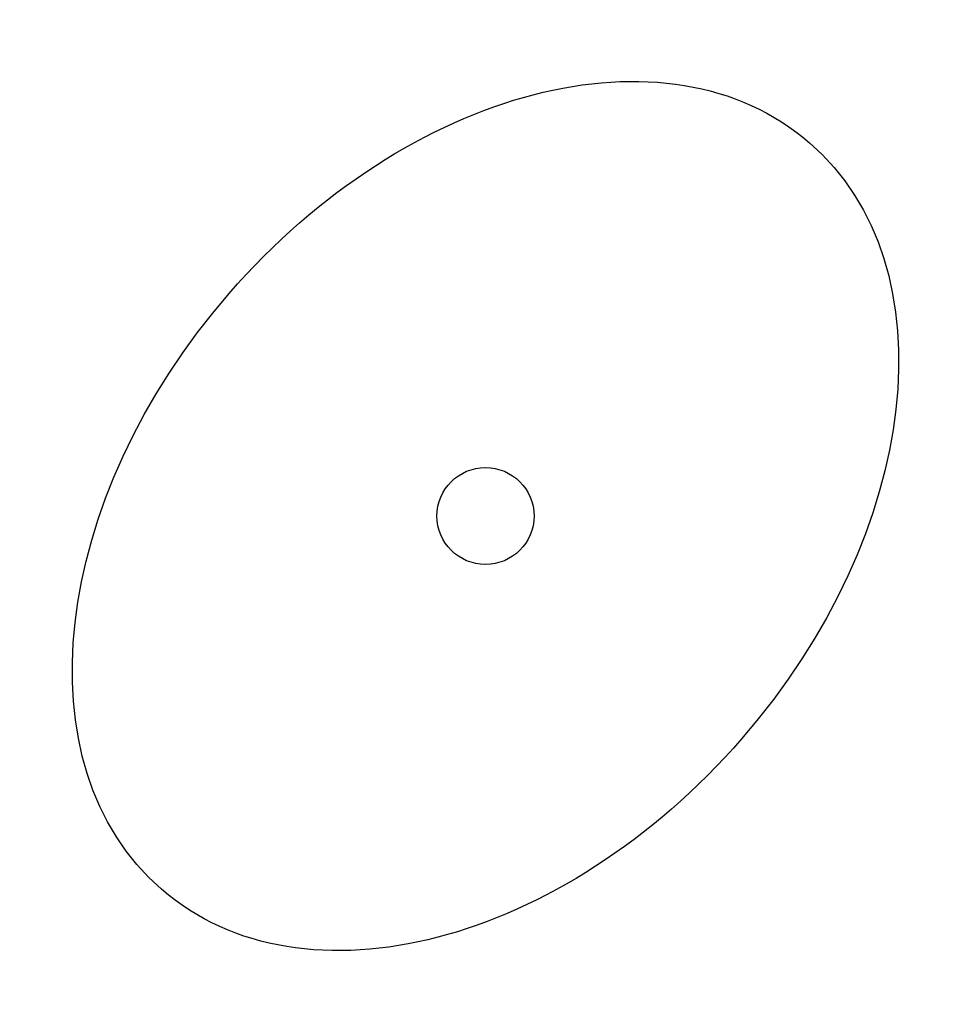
# Model space of a CAD drawing. Header units: millimetres. Extents: x -24 to 24, y -25.6 to 25.6.
import ezdxf

# ---------------------------------------------------------------- set-up
doc = ezdxf.new("R2010")
doc.units = ezdxf.units.MM
doc.layers.get('0').update_dxf_attribs({"linetype": 'CONTINUOUS'})

msp = doc.modelspace()

# ---------------------------------------------------------------- linework, layer by layer
msp.add_circle((0, 0), 2.5)
msp.add_ellipse((0, 0), major_axis=(-16.703, -19.245), ratio=0.68674)

doc.saveas('drawing.dxf')
